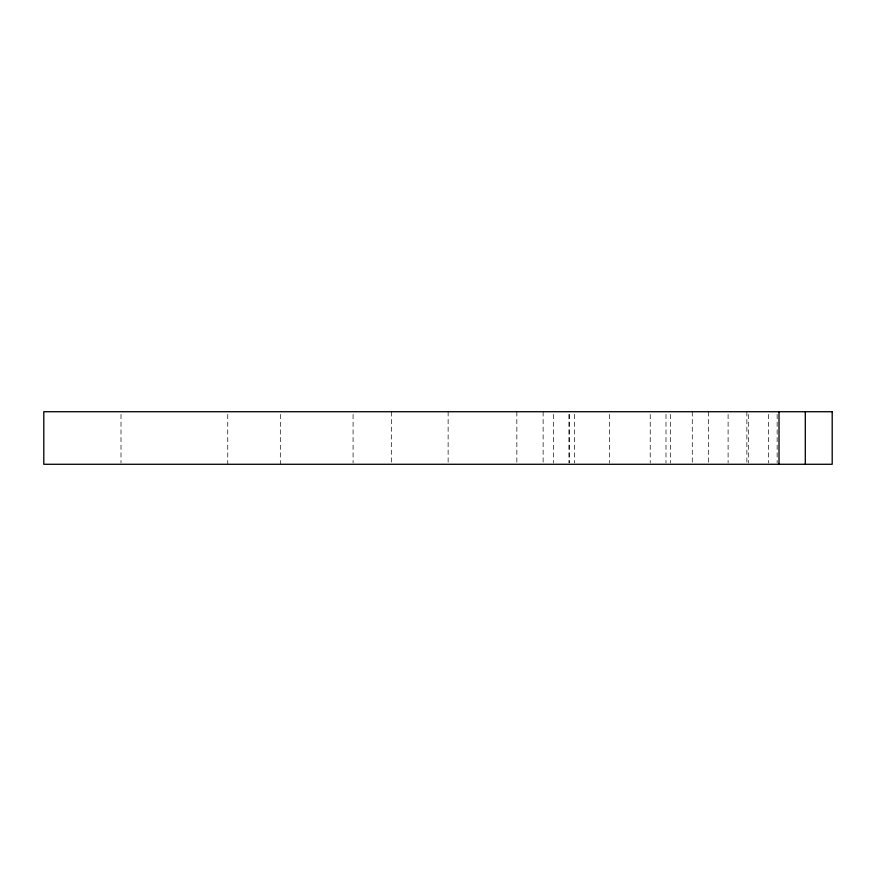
<?xml version="1.0" encoding="UTF-8"?>
<svg xmlns="http://www.w3.org/2000/svg" width="876" height="876" viewBox="0 0 876 876"><rect width="100%" height="100%" fill="white"/><g stroke="black" fill="none" stroke-linecap="round" stroke-linejoin="round"><path stroke-width="0.66" stroke-dasharray="4.38 3.29" d="M777.143 414.414L777.143 462.933M768.34 414.414L768.34 462.933M748.312 414.414L748.312 462.933M746.867 411.72L746.867 462.933M728.098 414.414L728.098 462.933M708.366 411.72L708.366 462.933M692.27 411.72L692.27 462.933M670.447 414.414L670.447 462.933M665.99 414.414L665.99 462.933M650.233 414.414L650.233 462.933M609.433 414.414L609.433 462.933M574.525 414.414L574.525 462.933M569.4 414.414L569.4 462.933M568.929 414.414L568.929 462.933M553.523 414.414L553.523 462.933M543.12 411.72L543.12 462.933M516.84 411.72L516.84 462.933M448.129 411.72L448.129 462.933M391.583 411.72L391.583 462.933M353.083 414.414L353.083 462.933M280.32 414.414L280.32 464.28M227.76 414.414L227.76 464.28M121.008 414.414L121.008 462.933"/><path stroke-width="1.31" d="M805.296 411.72L805.296 464.28M779.016 411.72L779.016 464.28M832.2 411.72L43.8 411.72L43.8 464.28L832.2 464.28L832.2 411.72"/></g></svg>
